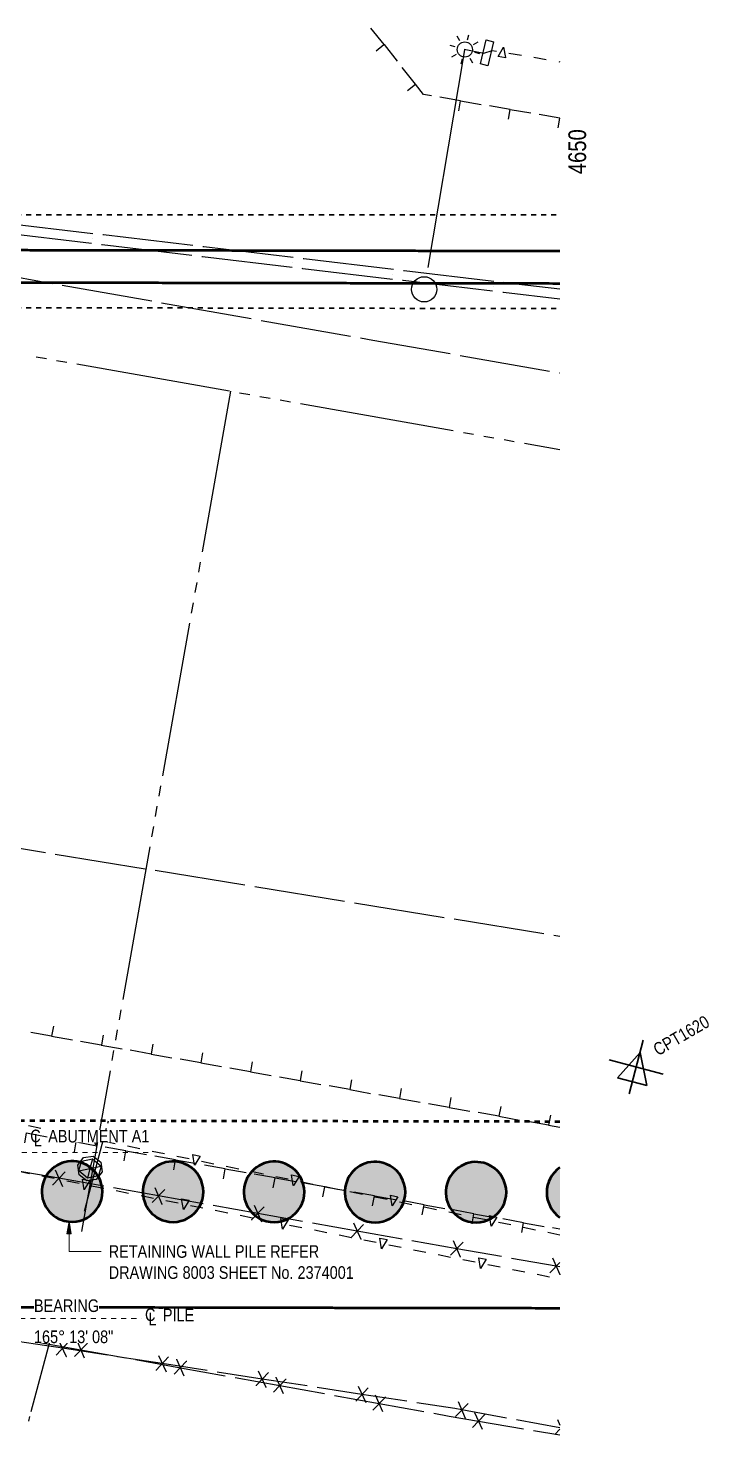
# Model space of a CAD drawing. Header units: metres. Extents: x -1160 to -1077, y 3 to 562.
# Drawn here: x -1101.36 to -1087.87, y 503.65 to 531.5 of the extents above; entities that cross this region are included whole.
import ezdxf

# ---------------------------------------------------------------- set-up
doc = ezdxf.new("R2010")
doc.units = ezdxf.units.M
doc.linetypes.add('ControlLine', pattern=[0.02, 0.0125, -0.0025, 0.0025, -0.0025])
doc.linetypes.add('JacobsCenter', pattern=[0.015, 0.009, -0.0015, 0.003, -0.0015])
for name, color, linetype, lineweight in [('A-ANNO-NOTE', 7, 'Continuous', 9), ('A-DETL', 7, 'Continuous', 13), ('A-GENM', 7, 'Continuous', 35), ('G-ANNO-TEXT', 7, 'Continuous', 9)]:
    doc.layers.add(name, color=color, linetype=linetype, lineweight=lineweight)
doc.styles.add('Arial Narrow', font='ARIALN.TTF', dxfattribs={"height": 0.35})
doc.styles.add('Arial Narrow_1', font='ARIALN.TTF', dxfattribs={"height": 0.25})
doc.styles.add('Arial Narrow_2', font='ARIALN.TTF', dxfattribs={"height": 0.0025})

# ---------------------------------------------------------------- blocks, each defined once
blk = doc.blocks.new('SymbolBorehole - ExistingCPT-26478552-DRG-2873041 - PILE LAYOUT')
at = {"layer": 'A-ANNO-NOTE', "color": 8, "lineweight": 35, "true_color": 0x808080}
for p, q in [((0, 0.003), (-0.003, -0.003)), ((0, -0.0055), (0, 0.0055)), ((0.003, -0.003), (0, 0.003)), ((-0.0055, 0), (0.0055, 0)), ((-0.003, -0.003), (0.003, -0.003))]:
    blk.add_line(p, q, dxfattribs=at)
blk = doc.blocks.new('T2DPAA-T2D-PWA-GE-M2D-101001_Boreholes_rvt-1-DRG-2873041 - PILE LAYOUT')
at = {"layer": 'A-ANNO-NOTE', "color": 8, "lineweight": 5, "true_color": 0x808080, "xscale": 99.99999999999997, "yscale": 99.99999999999997, "zscale": 99.99999999999997, "rotation": 345.1169444444441}
blk.add_blockref('SymbolBorehole - ExistingCPT-26478552-DRG-2873041 - PILE LAYOUT', (-1089.314, 510.928), dxfattribs=at)
at = {"layer": 'A-ANNO-NOTE', "color": 8, "lineweight": 18, "true_color": 0x808080, "insert": (-1089.007, 511.358), "char_height": 0.25, "width": 1.46709, "attachment_point": 1, "rotation": 30.1169, "style": 'Arial Narrow_1'}
blk.add_mtext('CPT1620', dxfattribs=at)
blk = doc.blocks.new('T2DPAA-T2D-PWA-RW-M2D-000001_ControlLines_rvt-1-DRG-2873041 - PILE LAYOUT')
at = {"layer": 'A-ANNO-NOTE', "color": 150, "lineweight": 18, "true_color": 0x0080ff, "insert": (-1090.656, 528.608), "char_height": 0.35, "width": 1.0903, "attachment_point": 1, "rotation": 90, "style": 'Arial Narrow'}
blk.add_mtext('4650', dxfattribs=at)
blk = doc.blocks.new('T2DPAA-T2D-PWA-SU-M2D-000003_250_dwg-40806560-DRG-2873041 - PILE LAYOUT')
at = {"color": 151, "lineweight": 25, "true_color": 0xa3b9ff}
for p, q in [((-188.556, 1067.09), (-188.404, 1065.297)), ((-188.387, 1065.097), (-188.235, 1063.304)), ((-199.506, 1064.326), (-199.329, 1062.535)), ((-188.218, 1063.105), (-188.066, 1061.311)), ((-199.31, 1062.336), (-199.133, 1060.544)), ((-188.049, 1061.112), (-187.897, 1059.318)), ((-199.113, 1060.345), (-198.936, 1058.554)), ((-198.916, 1058.355), (-198.74, 1056.564)), ((-187.707, 1057.126), (-187.552, 1055.333)), ((-198.72, 1056.365), (-198.543, 1054.573)), ((-187.535, 1055.134), (-187.534, 1055.126)), ((-198.523, 1054.374), (-198.347, 1052.583)), ((-198.327, 1052.384), (-198.315, 1052.261))]:
    blk.add_line(p, q, dxfattribs=at)
at = {"color": 253, "lineweight": 25, "true_color": 0xa3d0a3}
for p, q in [((-189.89, 1065.231), (-189.873, 1065.027)), ((-189.856, 1064.823), (-189.838, 1064.619)), ((-189.821, 1064.416), (-189.561, 1061.359)), ((-189.559, 1061.335), (-192.782, 1061.063)), ((-193.393, 1061.011), (-193.597, 1060.994)), ((-192.985, 1061.046), (-193.189, 1061.029)), ((-189.543, 1061.155), (-189.526, 1060.951)), ((-194.208, 1060.943), (-197.266, 1060.685)), ((-193.801, 1060.977), (-194.005, 1060.96)), ((-189.509, 1060.747), (-189.492, 1060.543)), ((-198.693, 1060.565), (-201.75, 1060.307)), ((-198.285, 1060.599), (-198.489, 1060.582)), ((-197.877, 1060.634), (-198.081, 1060.616)), ((-197.47, 1060.668), (-197.673, 1060.651)), ((-203.177, 1060.187), (-206.4, 1059.916)), ((-202.769, 1060.221), (-202.973, 1060.204)), ((-202.361, 1060.256), (-202.565, 1060.239)), ((-201.954, 1060.29), (-202.158, 1060.273)), ((-189.475, 1060.339), (-189.457, 1060.136)), ((-210.299, 1059.961), (-210.199, 1059.961)), ((-210.099, 1059.961), (-208.599, 1059.961)), ((-205.993, 1059.961), (-204.493, 1059.961)), ((-204.393, 1059.961), (-204.293, 1059.961)), ((-204.193, 1059.961), (-204.143, 1059.961)), ((-189.44, 1059.932), (-189.182, 1056.874)), ((-189.165, 1056.671), (-189.148, 1056.467)), ((-189.131, 1056.263), (-189.114, 1056.059)), ((-189.096, 1055.855), (-189.079, 1055.651)), ((-189.062, 1055.448), (-189.002, 1054.736))]:
    blk.add_line(p, q, dxfattribs=at)
at = {"color": 9, "lineweight": 25, "true_color": 0xd0a3d0}
for p, q in [((-187.345, 1064.762), (-187.345, 1064.762)), ((-187.063, 1062.782), (-187.063, 1062.782)), ((-186.781, 1060.802), (-186.781, 1060.802)), ((-186.499, 1058.822), (-186.499, 1058.822)), ((-186.218, 1056.842), (-186.218, 1056.842))]:
    blk.add_line(p, q, dxfattribs=at)
at = {"color": 21, "lineweight": 25, "true_color": 0xdea3a3}
for p, q in [((-205.558, 1061.203), (-205.573, 1061.452)), ((-204.634, 1061.218), (-204.648, 1061.467)), ((-205.526, 1060.704), (-205.542, 1060.953)), ((-204.606, 1060.718), (-204.62, 1060.968)), ((-205.494, 1060.205), (-205.51, 1060.454)), ((-204.577, 1060.219), (-204.591, 1060.469)), ((-205.462, 1059.706), (-205.478, 1059.955)), ((-204.549, 1059.72), (-204.563, 1059.97)), ((-205.43, 1059.207), (-205.446, 1059.456)), ((-204.52, 1059.221), (-204.534, 1059.47)), ((-205.399, 1058.708), (-205.415, 1058.957)), ((-204.491, 1058.722), (-204.506, 1058.971)), ((-205.367, 1058.209), (-205.383, 1058.458)), ((-204.463, 1058.222), (-204.477, 1058.472)), ((-205.335, 1057.71), (-205.351, 1057.959)), ((-204.434, 1057.723), (-204.449, 1057.973)), ((-181.675, 1057.728), (-181.652, 1057.479)), ((-205.303, 1057.211), (-205.319, 1057.46)), ((-204.406, 1057.224), (-204.42, 1057.474)), ((-181.628, 1057.23), (-181.605, 1056.982)), ((-205.272, 1056.712), (-205.287, 1056.961)), ((-204.377, 1056.725), (-204.391, 1056.974)), ((-181.582, 1056.733), (-181.579, 1056.709)), ((-205.24, 1056.213), (-205.256, 1056.462)), ((-204.349, 1056.226), (-204.363, 1056.475)), ((-205.208, 1055.714), (-205.224, 1055.963)), ((-204.32, 1055.727), (-204.334, 1055.976)), ((-205.176, 1055.215), (-205.192, 1055.464)), ((-204.291, 1055.227), (-204.306, 1055.477)), ((-205.144, 1054.716), (-205.16, 1054.965)), ((-204.263, 1054.728), (-204.277, 1054.978)), ((-205.113, 1054.217), (-205.129, 1054.466)), ((-204.234, 1054.229), (-204.249, 1054.479)), ((-205.081, 1053.718), (-205.097, 1053.967)), ((-204.206, 1053.73), (-204.22, 1053.979)), ((-204.177, 1053.231), (-204.191, 1053.48)), ((-205.049, 1053.219), (-205.065, 1053.468)), ((-205.017, 1052.72), (-205.033, 1052.969)), ((-204.149, 1052.731), (-204.163, 1052.981)), ((-204.986, 1052.221), (-205.002, 1052.47)), ((-204.12, 1052.232), (-204.134, 1052.482)), ((-204.954, 1051.722), (-204.97, 1051.971)), ((-204.091, 1051.733), (-204.106, 1051.983)), ((-204.922, 1051.223), (-204.938, 1051.472)), ((-204.063, 1051.234), (-204.077, 1051.483)), ((-204.89, 1050.724), (-204.906, 1050.973)), ((-204.036, 1050.741), (-204.049, 1050.984)), ((-207.722, 1049.761), (-207.792, 1050.633)), ((-207.906, 1050.255), (-207.858, 1049.725)), ((-207.578, 1049.849), (-207.672, 1049.774))]:
    blk.add_line(p, q, dxfattribs=at)
at = {"color": 41, "lineweight": 25, "true_color": 0xffd0a3}
for p, q in [((-202.813, 1061.481), (-202.779, 1061.065)), ((-204.712, 1060.471), (-204.745, 1060.886)), ((-202.731, 1060.484), (-202.697, 1060.069)), ((-182.147, 1060.161), (-181.898, 1060.496)), ((-204.631, 1059.474), (-204.664, 1059.89)), ((-202.649, 1059.487), (-202.614, 1059.072)), ((-204.55, 1058.478), (-204.583, 1058.893)), ((-182.833, 1058.413), (-182.87, 1058.828)), ((-202.566, 1058.491), (-202.532, 1058.076)), ((-204.469, 1057.481), (-204.502, 1057.896)), ((-182.745, 1057.417), (-182.782, 1057.832)), ((-202.484, 1057.494), (-202.45, 1057.079)), ((-204.388, 1056.484), (-204.421, 1056.9)), ((-182.657, 1056.422), (-182.694, 1056.836)), ((-202.401, 1056.498), (-202.367, 1056.083)), ((-182.856, 1056.404), (-182.663, 1056.421)), ((-204.307, 1055.488), (-204.34, 1055.903)), ((-202.319, 1055.501), (-202.285, 1055.086)), ((-204.226, 1054.491), (-204.259, 1054.906)), ((-202.237, 1054.505), (-202.202, 1054.089)), ((-204.145, 1053.494), (-204.178, 1053.91)), ((-202.154, 1053.508), (-202.12, 1053.093)), ((-204.064, 1052.498), (-204.097, 1052.913)), ((-202.072, 1052.512), (-202.038, 1052.096)), ((-203.983, 1051.501), (-204.016, 1051.916)), ((-201.99, 1051.515), (-201.971, 1051.289)), ((-203.923, 1050.771), (-203.935, 1050.92))]:
    blk.add_line(p, q, dxfattribs=at)
at = {"color": 253, "lineweight": 25, "true_color": 0xa3d9a3}
for p, q in [((-205.25, 1060.273), (-205.05, 1060.273)), ((-205.25, 1059.874), (-205.35, 1060.073))]:
    blk.add_line(p, q, dxfattribs=at)
at = {"color": 21, "lineweight": 25, "true_color": 0xeca3a3}
for p, q in [((-181.972, 1058.732), (-182.048, 1058.808)), ((-181.83, 1058.79), (-181.83, 1058.89)), ((-181.689, 1058.732), (-181.612, 1058.808)), ((-186.187, 1058.18), (-182.592, 1058.519)), ((-182.592, 1058.519), (-181.834, 1058.591)), ((-182.03, 1058.59), (-182.13, 1058.59)), ((-181.63, 1058.59), (-181.53, 1058.59)), ((-181.972, 1058.449), (-182.048, 1058.372)), ((-181.83, 1058.39), (-181.83, 1058.29)), ((-181.689, 1058.449), (-181.612, 1058.372))]:
    blk.add_line(p, q, dxfattribs=at)
at = {"color": 9, "lineweight": 25, "true_color": 0xd0a3d0, "flags": 128}
for points in [[(-187.442, 1064.749), (-187.694, 1066.516), (-187.696, 1066.53)], [(-187.247, 1064.776), (-187.499, 1066.544), (-187.501, 1066.558)], [(-187.16, 1062.768), (-187.412, 1064.536), (-187.414, 1064.55)], [(-186.966, 1062.796), (-187.217, 1064.564), (-187.219, 1064.578)], [(-186.879, 1060.788), (-187.13, 1062.556), (-187.132, 1062.57)], [(-186.684, 1060.816), (-186.935, 1062.584), (-186.937, 1062.598)], [(-186.597, 1058.808), (-186.848, 1060.576), (-186.85, 1060.59)], [(-186.402, 1058.836), (-186.654, 1060.604), (-186.656, 1060.618)], [(-186.315, 1056.828), (-186.567, 1058.596), (-186.569, 1058.61)], [(-186.12, 1056.856), (-186.372, 1058.624), (-186.374, 1058.638)], [(-186.126, 1055.501), (-186.285, 1056.616), (-186.287, 1056.63)], [(-185.934, 1055.551), (-186.09, 1056.644), (-186.092, 1056.658)]]:
    blk.add_lwpolyline(points, dxfattribs=at)
at = {"color": 41, "lineweight": 25, "true_color": 0xffd0a3, "flags": 128}
for points in [[(-202.614, 1061.497), (-202.812, 1061.481), (-202.813, 1061.481), (-202.848, 1061.896)], [(-204.992, 1061.451), (-204.794, 1061.468), (-204.793, 1061.468), (-204.759, 1061.052)], [(-202.532, 1060.5), (-202.729, 1060.484), (-202.731, 1060.484), (-202.765, 1060.899)], [(-204.911, 1060.455), (-204.713, 1060.471), (-204.712, 1060.471), (-204.678, 1060.056)], [(-182.307, 1060.281), (-182.148, 1060.162), (-182.147, 1060.161), (-182.396, 1059.827)], [(-202.449, 1059.504), (-202.647, 1059.488), (-202.649, 1059.487), (-202.683, 1059.903)], [(-182.885, 1058.994), (-182.899, 1059.152), (-182.744, 1059.359), (-182.495, 1059.694)], [(-204.83, 1059.458), (-204.632, 1059.474), (-204.631, 1059.474), (-204.597, 1059.059)], [(-182.904, 1059.479), (-182.745, 1059.36), (-182.744, 1059.359)], [(-202.367, 1058.507), (-202.565, 1058.491), (-202.566, 1058.491), (-202.601, 1058.906)], [(-204.749, 1058.461), (-204.551, 1058.478), (-204.55, 1058.478), (-204.516, 1058.062)], [(-183.032, 1058.396), (-182.835, 1058.413), (-182.833, 1058.413), (-182.796, 1057.998)], [(-202.285, 1057.511), (-202.482, 1057.494), (-202.484, 1057.494), (-202.518, 1057.91)], [(-204.668, 1057.465), (-204.47, 1057.481), (-204.469, 1057.481), (-204.435, 1057.066)], [(-182.944, 1057.4), (-182.747, 1057.417), (-182.745, 1057.417), (-182.708, 1057.002)], [(-202.202, 1056.514), (-202.4, 1056.498), (-202.401, 1056.498), (-202.436, 1056.913)], [(-204.587, 1056.468), (-204.389, 1056.484), (-204.388, 1056.484), (-204.354, 1056.069)], [(-202.12, 1055.518), (-202.318, 1055.501), (-202.319, 1055.501), (-202.353, 1055.916)], [(-204.506, 1055.471), (-204.308, 1055.488), (-204.307, 1055.488), (-204.273, 1055.072)], [(-202.037, 1054.521), (-202.235, 1054.505), (-202.237, 1054.505), (-202.271, 1054.92)], [(-204.425, 1054.475), (-204.227, 1054.491), (-204.226, 1054.491), (-204.192, 1054.076)], [(-201.955, 1053.525), (-202.153, 1053.508), (-202.154, 1053.508), (-202.189, 1053.923)], [(-204.344, 1053.478), (-204.146, 1053.494), (-204.145, 1053.494), (-204.111, 1053.079)], [(-201.873, 1052.528), (-202.07, 1052.512), (-202.072, 1052.512), (-202.106, 1052.927)], [(-204.263, 1052.481), (-204.065, 1052.498), (-204.064, 1052.498), (-204.03, 1052.082)], [(-201.79, 1051.532), (-201.988, 1051.515), (-201.99, 1051.515), (-202.024, 1051.93)], [(-204.182, 1051.485), (-203.984, 1051.501), (-203.983, 1051.501), (-203.949, 1051.086)]]:
    blk.add_lwpolyline(points, dxfattribs=at)
at = {"color": 21, "lineweight": 25, "true_color": 0xdea3a3, "flags": 128}
for points in [[(-205.42, 1059.721), (-205.496, 1060.618), (-205.572, 1061.514)], [(-205.355, 1060.731), (-205.635, 1060.507), (-205.637, 1060.505)], [(-208.635, 1058.79), (-208.731, 1059.684), (-208.827, 1060.579)], [(-205.338, 1060.53), (-205.651, 1060.703), (-205.654, 1060.705)], [(-208.74, 1060.22), (-208.666, 1059.323), (-208.593, 1058.426)], [(-208.571, 1059.6), (-208.888, 1059.766), (-208.891, 1059.769)], [(-208.593, 1059.801), (-208.867, 1059.571), (-208.87, 1059.568)], [(-208.824, 1059.411), (-208.511, 1059.237), (-208.508, 1059.235)], [(-208.807, 1059.211), (-208.527, 1059.433), (-208.525, 1059.436)], [(-205.251, 1057.728), (-205.327, 1058.625), (-205.403, 1059.522)], [(-208.421, 1056.801), (-208.517, 1057.696), (-208.614, 1058.591)], [(-205.169, 1058.537), (-205.482, 1058.71), (-205.485, 1058.713)], [(-205.186, 1058.738), (-205.466, 1058.514), (-205.468, 1058.512)], [(-181.825, 1058.604), (-181.805, 1058.206), (-181.707, 1058.061), (-181.699, 1057.977)], [(-208.576, 1058.227), (-208.503, 1057.33), (-208.429, 1056.433)], [(-208.357, 1057.612), (-208.675, 1057.778), (-208.677, 1057.78)], [(-208.379, 1057.812), (-208.654, 1057.582), (-208.656, 1057.58)], [(-208.66, 1057.418), (-208.348, 1057.244), (-208.345, 1057.242)], [(-208.644, 1057.217), (-208.364, 1057.44), (-208.361, 1057.443)], [(-205.082, 1055.735), (-205.158, 1056.632), (-205.234, 1057.529)], [(-208.207, 1054.812), (-208.304, 1055.707), (-208.4, 1056.602)], [(-205, 1056.544), (-205.313, 1056.718), (-205.316, 1056.72)], [(-205.017, 1056.745), (-205.297, 1056.521), (-205.299, 1056.519)], [(-208.413, 1056.234), (-208.339, 1055.337), (-208.266, 1054.44)], [(-208.144, 1055.623), (-208.461, 1055.789), (-208.463, 1055.791)], [(-208.165, 1055.824), (-208.44, 1055.594), (-208.442, 1055.591)], [(-208.497, 1055.425), (-208.184, 1055.251), (-208.182, 1055.248)], [(-208.481, 1055.224), (-208.2, 1055.447), (-208.198, 1055.449)], [(-204.913, 1053.742), (-204.989, 1054.639), (-205.065, 1055.536)], [(-207.993, 1052.824), (-208.09, 1053.719), (-208.186, 1054.614)], [(-204.831, 1054.551), (-205.144, 1054.725), (-205.147, 1054.727)], [(-204.848, 1054.752), (-205.128, 1054.529), (-205.13, 1054.526)], [(-208.25, 1054.24), (-208.176, 1053.343), (-208.103, 1052.446)], [(-207.93, 1053.635), (-208.247, 1053.801), (-208.25, 1053.803)], [(-207.951, 1053.835), (-208.226, 1053.605), (-208.228, 1053.603)], [(-204.744, 1051.75), (-204.82, 1052.646), (-204.896, 1053.543)], [(-208.334, 1053.431), (-208.021, 1053.257), (-208.018, 1053.255)], [(-208.317, 1053.231), (-208.037, 1053.453), (-208.035, 1053.456)], [(-204.662, 1052.559), (-204.975, 1052.732), (-204.978, 1052.734)], [(-204.679, 1052.759), (-204.959, 1052.536), (-204.961, 1052.533)], [(-207.808, 1050.833), (-207.88, 1051.73), (-207.891, 1051.872), (-207.972, 1052.625)], [(-208.086, 1052.247), (-208.061, 1051.939), (-208.007, 1051.35), (-207.925, 1050.454)], [(-207.722, 1051.641), (-208.035, 1051.816), (-208.037, 1051.818)], [(-207.738, 1051.842), (-208.019, 1051.62), (-208.021, 1051.617)], [(-204.644, 1050.579), (-204.651, 1050.653), (-204.727, 1051.55)], [(-208.165, 1051.437), (-207.851, 1051.266), (-207.848, 1051.264)], [(-208.147, 1051.236), (-207.869, 1051.462), (-207.867, 1051.465)], [(-204.558, 1050.602), (-204.806, 1050.739), (-204.809, 1050.741)], [(-204.51, 1050.767), (-204.79, 1050.543), (-204.792, 1050.54)], [(-207.751, 1049.753), (-207.875, 1049.823), (-207.877, 1049.825)]]:
    blk.add_lwpolyline(points, dxfattribs=at)
for points in [[(-205.382, 1060.012), (-205.584, 1060.074), (-205.586, 1060.074), (-205.393, 1060.161), (-205.391, 1060.161)], [(-204.466, 1060.025), (-204.668, 1060.089), (-204.67, 1060.089), (-204.476, 1060.175), (-204.474, 1060.175)], [(-205.254, 1058.016), (-205.457, 1058.078), (-205.459, 1058.078), (-205.266, 1058.165), (-205.264, 1058.165)], [(-204.352, 1058.028), (-204.554, 1058.092), (-204.556, 1058.092), (-204.362, 1058.178), (-204.36, 1058.178)], [(-181.794, 1057.918), (-181.589, 1057.862), (-181.587, 1057.862), (-181.778, 1057.769), (-181.78, 1057.769)], [(-205.127, 1056.02), (-205.33, 1056.082), (-205.332, 1056.082), (-205.138, 1056.169), (-205.137, 1056.169)], [(-204.237, 1056.032), (-204.44, 1056.095), (-204.441, 1056.095), (-204.247, 1056.181), (-204.246, 1056.182)], [(-205, 1054.024), (-205.203, 1054.086), (-205.205, 1054.086), (-205.011, 1054.173), (-205.01, 1054.173)], [(-204.123, 1054.035), (-204.325, 1054.099), (-204.327, 1054.098), (-204.133, 1054.185), (-204.132, 1054.185)], [(-204.873, 1052.028), (-205.076, 1052.09), (-205.077, 1052.09), (-204.884, 1052.177), (-204.883, 1052.177)], [(-204.009, 1052.038), (-204.211, 1052.102), (-204.213, 1052.102), (-204.019, 1052.188), (-204.017, 1052.188)]]:
    blk.add_lwpolyline(points, close=True, dxfattribs=at)
at = {"color": 253, "lineweight": 25, "true_color": 0xa3d9a3, "flags": 128}
blk.add_lwpolyline([(-205.15, 1060.324), (-204.973, 1060.25), (-204.9, 1060.074), (-204.973, 1059.897), (-205.15, 1059.824), (-205.327, 1059.897), (-205.4, 1060.074), (-205.327, 1060.25)], close=True, dxfattribs=at)
blk.add_lwpolyline([(-204.95, 1060.073), (-205.15, 1060.073), (-205.35, 1060.073), (-205.25, 1060.273), (-205.05, 1059.874), (-205.25, 1059.874), (-205.05, 1060.273), (-204.95, 1060.073), (-205.05, 1059.874)], dxfattribs=at)
at = {"color": 151, "lineweight": 25, "true_color": 0xa3b9ff, "flags": 128}
blk.add_lwpolyline([(-187.88, 1059.119), (-187.859, 1058.872), (-187.725, 1057.326)], dxfattribs=at)
at = {"color": 21, "lineweight": 25, "true_color": 0xeca3a3, "flags": 128}
blk.add_lwpolyline([(-182.026, 1058.217), (-181.538, 1058.231), (-181.534, 1058.079), (-182.023, 1058.065)], close=True, dxfattribs=at)
at = {"color": 21, "lineweight": 25, "true_color": 0xeca3a3}
for centre, radius in [((-181.831, 1058.59), 0.15), ((-186.626, 1058.148), 0.25)]:
    blk.add_circle(centre, radius, dxfattribs=at)
blk = doc.blocks.new('T2DPAA-T2D-PWA-SU-M2D-000001_ExistingUtilities_rvt-1-DRG-2873041 - PILE LAYOUT')
at = {"color": 254, "lineweight": 25, "true_color": 0xd0d0d0, "rotation": 75.11694444444437}
blk.add_blockref('T2DPAA-T2D-PWA-SU-M2D-000003_250_dwg-40806560-DRG-2873041 - PILE LAYOUT', (-22.928, 434.912), dxfattribs=at)
blk = doc.blocks.new('Foundations-Piles - Px-1200-66435314-DRG-2873041 - PILE LAYOUT')
at = {"layer": 'A-GENM', "lineweight": 50, "true_color": 0xd1d1d1}
blk.add_hatch(color=254, dxfattribs=at).paths.add_polyline_path([(-0.564, 0.201), (0.391, 0.455), (0.32, 0.507), (0.249, 0.546), (0.169, 0.576), (0.085, 0.594), (0, 0.6), (-0.085, 0.594), (-0.169, 0.576), (-0.249, 0.546), (-0.324, 0.505), (-0.393, 0.453), (-0.453, 0.393), (-0.505, 0.324), (-0.546, 0.249)])
at = {"layer": 'A-GENM', "color": 252, "lineweight": 50, "true_color": 0x888888}
blk.add_arc((0, 0), 0.6, 49.3124, 160.3673, dxfattribs=at)
blk = doc.blocks.new('Foundations-Piles - Px-1200-66435315-DRG-2873041 - PILE LAYOUT')
at = {"layer": 'A-GENM', "lineweight": 50, "true_color": 0xd1d1d1}
blk.add_hatch(color=254, dxfattribs=at).paths.add_polyline_path([(-0.576, -0.169), (-0.546, -0.249), (-0.505, -0.324), (-0.453, -0.393), (-0.393, -0.453), (-0.324, -0.505), (-0.249, -0.546), (-0.169, -0.576), (-0.085, -0.594), (0, -0.6), (0.085, -0.594), (0.169, -0.576), (0.249, -0.546), (0.324, -0.505), (0.393, -0.453), (0.453, -0.393), (0.505, -0.324), (0.546, -0.249), (0.576, -0.169), (0.594, -0.085), (0.6, 0), (0.594, 0.085), (0.576, 0.169), (0.546, 0.249), (0.505, 0.324), (0.453, 0.393), (0.393, 0.453), (0.324, 0.505), (0.249, 0.546), (0.169, 0.576), (0.085, 0.594), (0, 0.6), (-0.085, 0.594), (-0.169, 0.576), (-0.249, 0.546), (-0.324, 0.505), (-0.393, 0.453), (-0.453, 0.393), (-0.505, 0.324), (-0.546, 0.249), (-0.576, 0.169), (-0.594, 0.085), (-0.6, 0), (-0.594, -0.085)])
at = {"layer": 'A-GENM', "color": 252, "lineweight": 50, "true_color": 0x888888}
for start, end in [(0, 180), (180, 0)]:
    blk.add_arc((0, 0), 0.6, start, end, dxfattribs=at)
blk = doc.blocks.new('Foundations-Piles - Px-1200-66435316-DRG-2873041 - PILE LAYOUT')
at = {"layer": 'A-GENM', "lineweight": 50, "true_color": 0xd1d1d1}
blk.add_hatch(color=254, dxfattribs=at).paths.add_polyline_path([(-0.576, -0.169), (-0.546, -0.249), (-0.505, -0.324), (-0.453, -0.393), (-0.393, -0.453), (-0.324, -0.505), (-0.249, -0.546), (-0.169, -0.576), (-0.085, -0.594), (0, -0.6), (0.085, -0.594), (0.169, -0.576), (0.249, -0.546), (0.324, -0.505), (0.393, -0.453), (0.453, -0.393), (0.505, -0.324), (0.546, -0.249), (0.576, -0.169), (0.594, -0.085), (0.6, 0), (0.594, 0.085), (0.576, 0.169), (0.546, 0.249), (0.505, 0.324), (0.453, 0.393), (0.393, 0.453), (0.324, 0.505), (0.249, 0.546), (0.169, 0.576), (0.085, 0.594), (0, 0.6), (-0.085, 0.594), (-0.169, 0.576), (-0.249, 0.546), (-0.324, 0.505), (-0.393, 0.453), (-0.453, 0.393), (-0.505, 0.324), (-0.546, 0.249), (-0.576, 0.169), (-0.594, 0.085), (-0.6, 0), (-0.594, -0.085), (-0.584, -0.13)])
at = {"layer": 'A-GENM', "color": 252, "lineweight": 50, "true_color": 0x888888}
for start, end in [(0, 180), (180, 0)]:
    blk.add_arc((0, 0), 0.6, start, end, dxfattribs=at)
blk = doc.blocks.new('Foundations-Piles - Px-1200-64673918-DRG-2873041 - PILE LAYOUT')
at = {"layer": 'A-GENM', "lineweight": 50, "true_color": 0xd1d1d1}
blk.add_hatch(color=254, dxfattribs=at).paths.add_polyline_path([(-0.576, -0.169), (-0.544, -0.253), (-0.505, -0.324), (-0.453, -0.393), (-0.393, -0.453), (-0.324, -0.505), (-0.249, -0.546), (-0.169, -0.576), (-0.085, -0.594), (0, -0.6), (0.085, -0.594), (0.169, -0.576), (0.249, -0.546), (0.324, -0.505), (0.393, -0.453), (0.453, -0.393), (0.505, -0.324), (0.546, -0.249), (0.576, -0.169), (0.594, -0.085), (0.6, 0), (0.594, 0.085), (0.576, 0.169), (0.546, 0.249), (0.505, 0.324), (0.453, 0.393), (0.393, 0.453), (0.324, 0.505), (0.249, 0.546), (0.169, 0.576), (0.085, 0.594), (0, 0.6), (-0.085, 0.594), (-0.169, 0.576), (-0.249, 0.546), (-0.324, 0.505), (-0.393, 0.453), (-0.453, 0.393), (-0.505, 0.324), (-0.546, 0.249), (-0.576, 0.166), (-0.594, 0.085), (-0.6, 0), (-0.594, -0.085)])
at = {"layer": 'A-GENM', "color": 252, "lineweight": 50, "true_color": 0x888888}
for start, end in [(0, 180), (180, 0)]:
    blk.add_arc((0, 0), 0.6, start, end, dxfattribs=at)
blk = doc.blocks.new('Foundations-Piles - Px-1200-66435317-DRG-2873041 - PILE LAYOUT')
at = {"layer": 'A-GENM', "lineweight": 50, "true_color": 0xd1d1d1}
blk.add_hatch(color=254, dxfattribs=at).paths.add_polyline_path([(-0.576, -0.169), (-0.546, -0.249), (-0.505, -0.324), (-0.453, -0.393), (-0.393, -0.453), (-0.324, -0.505), (-0.249, -0.546), (-0.169, -0.576), (-0.085, -0.594), (0, -0.6), (0.085, -0.594), (0.169, -0.576), (0.249, -0.546), (0.324, -0.505), (0.393, -0.453), (0.453, -0.393), (0.505, -0.324), (0.546, -0.249), (0.576, -0.169), (0.594, -0.085), (0.6, 0), (0.594, 0.085), (0.576, 0.169), (0.546, 0.249), (0.505, 0.324), (0.453, 0.393), (0.393, 0.453), (0.324, 0.505), (0.249, 0.546), (0.169, 0.576), (0.085, 0.594), (0, 0.6), (-0.085, 0.594), (-0.169, 0.576), (-0.249, 0.546), (-0.324, 0.505), (-0.393, 0.453), (-0.453, 0.393), (-0.505, 0.324), (-0.546, 0.249), (-0.576, 0.169), (-0.594, 0.085), (-0.6, 0), (-0.594, -0.085)])
at = {"layer": 'A-GENM', "color": 252, "lineweight": 50, "true_color": 0x888888}
for start, end in [(0, 180), (180, 0)]:
    blk.add_arc((0, 0), 0.6, start, end, dxfattribs=at)
blk = doc.blocks.new('Foundations-Piles - Px-1200-66435318-DRG-2873041 - PILE LAYOUT')
at = {"layer": 'A-GENM', "lineweight": 50, "true_color": 0xd1d1d1}
blk.add_hatch(color=254, dxfattribs=at).paths.add_polyline_path([(-0.576, -0.169), (-0.546, -0.249), (-0.505, -0.324), (-0.453, -0.393), (-0.393, -0.453), (-0.324, -0.505), (-0.249, -0.546), (-0.169, -0.576), (-0.085, -0.594), (0, -0.6), (0.085, -0.594), (0.169, -0.576), (0.249, -0.546), (0.324, -0.505), (0.393, -0.453), (0.453, -0.393), (0.505, -0.324), (0.546, -0.249), (0.576, -0.169), (0.594, -0.085), (0.6, 0), (0.594, 0.085), (0.576, 0.169), (0.546, 0.249), (0.505, 0.324), (0.453, 0.393), (0.393, 0.453), (0.324, 0.505), (0.249, 0.546), (0.169, 0.576), (0.085, 0.594), (0, 0.6), (-0.085, 0.594), (-0.169, 0.576), (-0.249, 0.546), (-0.324, 0.505), (-0.393, 0.453), (-0.453, 0.393), (-0.505, 0.324), (-0.546, 0.249), (-0.576, 0.169), (-0.594, 0.085), (-0.6, 0), (-0.594, -0.085)])
at = {"layer": 'A-GENM', "color": 252, "lineweight": 50, "true_color": 0x888888}
for start, end in [(0, 180), (180, 0)]:
    blk.add_arc((0, 0), 0.6, start, end, dxfattribs=at)
blk = doc.blocks.new('Top of Pavement - RL A - Top of Pavement - RL A-68818558-DRG-2873041 - PILE LAYOUT')
at = {"layer": 'A-GENM', "color": 252, "lineweight": 50, "true_color": 0x888888}
for points, knots in [([(114.186, 46.63), (114.202, 46.572), (114.251, 46.382), (114.336, 46.063), (114.439, 45.672), (114.542, 45.281), (114.645, 44.89), (114.749, 44.498), (114.852, 44.107), (114.955, 43.716), (115.058, 43.325), (115.161, 42.934), (115.265, 42.543), (115.402, 42.021), (115.54, 41.5), (115.677, 40.978), (115.781, 40.587), (115.884, 40.196), (115.987, 39.805), (116.09, 39.413), (116.194, 39.022), (116.297, 38.631), (116.4, 38.24), (116.503, 37.849), (116.606, 37.458), (116.71, 37.066), (116.813, 36.675), (116.916, 36.284), (117.019, 35.893), (117.122, 35.502), (117.226, 35.111), (117.329, 34.719), (117.432, 34.328), (117.535, 33.937), (117.639, 33.546), (117.742, 33.155), (117.845, 32.764), (117.948, 32.372), (118.051, 31.981), (118.155, 31.59), (118.258, 31.199), (118.361, 30.808), (118.464, 30.417), (118.567, 30.025), (118.671, 29.634), (118.774, 29.243), (118.877, 28.852), (118.98, 28.461), (119.084, 28.07), (119.187, 27.678), (119.29, 27.287), (119.393, 26.896), (119.496, 26.505), (119.6, 26.114), (119.703, 25.722), (119.806, 25.331), (119.909, 24.94), (120.012, 24.549), (120.116, 24.158), (120.219, 23.767), (120.322, 23.375), (120.425, 22.984), (120.529, 22.593), (120.632, 22.202), (120.735, 21.811), (120.838, 21.42), (120.941, 21.028), (121.045, 20.637), (121.148, 20.246), (121.251, 19.855), (121.354, 19.464), (121.458, 19.072), (121.561, 18.681), (121.664, 18.29), (121.767, 17.899), (121.87, 17.508), (121.974, 17.117), (122.077, 16.725), (122.18, 16.334), (122.283, 15.943), (122.386, 15.552), (122.49, 15.161), (122.593, 14.77), (122.696, 14.378), (122.799, 13.987), (122.903, 13.596), (123.006, 13.205), (123.109, 12.814), (123.212, 12.422), (123.315, 12.031), (123.419, 11.64), (123.522, 11.249), (123.625, 10.858), (123.728, 10.467), (123.831, 10.075), (123.935, 9.684), (124.038, 9.293), (124.141, 8.902), (124.244, 8.511), (124.348, 8.12), (124.485, 7.598), (124.623, 7.077), (124.76, 6.555), (124.864, 6.164), (124.967, 5.773), (125.07, 5.382), (125.173, 4.99), (125.276, 4.599), (125.38, 4.208), (125.483, 3.817), (125.586, 3.426), (125.689, 3.034), (125.793, 2.643), (125.896, 2.252), (125.999, 1.861), (126.102, 1.469), (126.206, 1.078), (126.343, 0.556), (126.481, 0.035), (126.618, -0.487), (126.722, -0.878), (126.825, -1.269), (126.928, -1.661), (127.031, -2.052), (127.135, -2.443), (127.238, -2.834), (127.341, -3.226), (127.444, -3.617), (127.548, -4.008), (127.651, -4.399), (127.754, -4.791), (127.857, -5.182), (127.96, -5.573), (128.064, -5.964), (128.167, -6.356), (128.27, -6.747), (128.373, -7.138), (128.477, -7.529), (128.58, -7.92), (128.683, -8.312), (128.786, -8.703), (128.89, -9.094), (128.993, -9.485), (129.096, -9.877), (129.176, -10.178), (129.221, -10.349), (129.231, -10.389)], [0.325559, 0.325559, 0.325559, 0.325559, 0.3268156, 0.3296089, 0.3324022, 0.3351955, 0.3379888, 0.3407821, 0.3435754, 0.3463687, 0.349162, 0.3519553, 0.3547486, 0.3575419, 0.3631285, 0.3659218, 0.3687151, 0.3715084, 0.3743017, 0.377095, 0.3798883, 0.3826816, 0.3854749, 0.3882682, 0.3910615, 0.3938547, 0.396648, 0.3994413, 0.4022346, 0.4050279, 0.4078212, 0.4106145, 0.4134078, 0.4162011, 0.4189944, 0.4217877, 0.424581, 0.4273743, 0.4301676, 0.4329609, 0.4357542, 0.4385475, 0.4413408, 0.4441341, 0.4469274, 0.4497207, 0.452514, 0.4553073, 0.4581006, 0.4608939, 0.4636872, 0.4664804, 0.4692737, 0.472067, 0.4748603, 0.4776536, 0.4804469, 0.4832402, 0.4860335, 0.4888268, 0.4916201, 0.4944134, 0.4972067, 0.5, 0.5027933, 0.5055866, 0.5083799, 0.5111732, 0.5139665, 0.5167598, 0.5195531, 0.5223464, 0.5251397, 0.527933, 0.5307263, 0.5335196, 0.5363128, 0.5391061, 0.5418994, 0.5446927, 0.547486, 0.5502793, 0.5530726, 0.5558659, 0.5586592, 0.5614525, 0.5642458, 0.5670391, 0.5698324, 0.5726257, 0.575419, 0.5782123, 0.5810056, 0.5837989, 0.5865922, 0.5893855, 0.5921788, 0.5949721, 0.5977654, 0.6005587, 0.603352, 0.6089385, 0.6117318, 0.6145251, 0.6173184, 0.6201117, 0.622905, 0.6256983, 0.6284916, 0.6312849, 0.6340782, 0.6368715, 0.6396648, 0.6424581, 0.6452514, 0.6480447, 0.650838, 0.6536313, 0.6592179, 0.6620112, 0.6648045, 0.6675978, 0.6703911, 0.6731844, 0.6759777, 0.6787709, 0.6815642, 0.6843575, 0.6871508, 0.6899441, 0.6927374, 0.6955307, 0.698324, 0.7011173, 0.7039106, 0.7067039, 0.7094972, 0.7122905, 0.7150838, 0.7178771, 0.7206704, 0.7234637, 0.726257, 0.7290503, 0.7318436, 0.7327112, 0.7327112, 0.7327112, 0.7327112]), ([(113.566, 46.465), (113.578, 46.418), (113.64, 46.183), (113.752, 45.759), (113.901, 45.195), (114.05, 44.63), (114.199, 44.066), (114.348, 43.501), (114.472, 43.03), (114.571, 42.654), (114.671, 42.278), (114.795, 41.807), (114.944, 41.243), (115.093, 40.678), (115.242, 40.113), (115.391, 39.549), (115.54, 38.984), (115.689, 38.42), (115.838, 37.855), (115.987, 37.29), (116.135, 36.726), (116.284, 36.161), (116.433, 35.597), (116.582, 35.032), (116.731, 34.467), (116.88, 33.903), (117.029, 33.338), (117.178, 32.774), (117.327, 32.209), (117.476, 31.644), (117.625, 31.08), (117.774, 30.515), (117.923, 29.951), (118.072, 29.386), (118.221, 28.821), (118.37, 28.257), (118.519, 27.692), (118.668, 27.127), (118.817, 26.563), (118.966, 25.998), (119.115, 25.434), (119.264, 24.869), (119.413, 24.304), (119.562, 23.74), (119.711, 23.175), (119.835, 22.705), (119.934, 22.328), (120.009, 22.046), (120.083, 21.764), (120.183, 21.387), (120.307, 20.917), (120.456, 20.352), (120.605, 19.787), (120.754, 19.223), (120.903, 18.658), (121.052, 18.094), (121.201, 17.529), (121.35, 16.964), (121.499, 16.4), (121.648, 15.835), (121.797, 15.271), (121.946, 14.706), (122.095, 14.141), (122.244, 13.577), (122.393, 13.012), (122.542, 12.447), (122.691, 11.883), (122.84, 11.318), (122.989, 10.754), (123.138, 10.189), (123.286, 9.624), (123.435, 9.06), (123.56, 8.589), (123.659, 8.213), (123.758, 7.836), (123.882, 7.366), (124.031, 6.801), (124.18, 6.237), (124.329, 5.672), (124.478, 5.108), (124.627, 4.543), (124.776, 3.978), (124.9, 3.508), (125, 3.131), (125.099, 2.755), (125.223, 2.284), (125.372, 1.72), (125.521, 1.155), (125.67, 0.59), (125.819, 0.025), (125.968, -0.539), (126.117, -1.104), (126.266, -1.669), (126.415, -2.234), (126.564, -2.798), (126.713, -3.363), (126.862, -3.928), (127.011, -4.492), (127.16, -5.057), (127.309, -5.622), (127.458, -6.187), (127.607, -6.751), (127.756, -7.316), (127.905, -7.881), (128.054, -8.445), (128.203, -9.01), (128.352, -9.575), (128.477, -10.045), (128.563, -10.372), (128.599, -10.51), (128.611, -10.554)], [0.3256025, 0.3256025, 0.3256025, 0.3256025, 0.3266129, 0.3306452, 0.3346774, 0.3387097, 0.3427419, 0.3467742, 0.3508065, 0.3528226, 0.3548387, 0.358871, 0.3629032, 0.3669355, 0.3709677, 0.375, 0.3790323, 0.3830645, 0.3870968, 0.391129, 0.3951613, 0.3991935, 0.4032258, 0.4072581, 0.4112903, 0.4153226, 0.4193548, 0.4233871, 0.4274194, 0.4314516, 0.4354839, 0.4395161, 0.4435484, 0.4475806, 0.4516129, 0.4556452, 0.4596774, 0.4637097, 0.4677419, 0.4717742, 0.4758065, 0.4798387, 0.483871, 0.4879032, 0.4919355, 0.4959677, 0.4979839, 0.5, 0.5020161, 0.5040323, 0.5080645, 0.5120968, 0.516129, 0.5201613, 0.5241935, 0.5282258, 0.5322581, 0.5362903, 0.5403226, 0.5443548, 0.5483871, 0.5524194, 0.5564516, 0.5604839, 0.5645161, 0.5685484, 0.5725806, 0.5766129, 0.5806452, 0.5846774, 0.5887097, 0.5927419, 0.5967742, 0.5987903, 0.6008065, 0.6048387, 0.608871, 0.6129032, 0.6169355, 0.6209677, 0.625, 0.6290323, 0.6330645, 0.6350806, 0.6370968, 0.641129, 0.6451613, 0.6491935, 0.6532258, 0.6572581, 0.6612903, 0.6653226, 0.6693548, 0.6733871, 0.6774194, 0.6814516, 0.6854839, 0.6895161, 0.6935484, 0.6975806, 0.7016129, 0.7056452, 0.7096774, 0.7137097, 0.7177419, 0.7217742, 0.7258065, 0.7298387, 0.7318548, 0.7328015, 0.7328015, 0.7328015, 0.7328015]), ([(108.995, -15.767), (108.947, -15.586), (108.844, -15.193), (108.684, -14.589), (108.517, -13.955), (108.349, -13.32), (108.182, -12.686), (108.043, -12.158), (107.931, -11.735), (107.847, -11.418), (107.764, -11.101), (107.652, -10.678), (107.513, -10.149), (107.345, -9.515), (107.178, -8.881), (107.011, -8.247), (106.843, -7.612), (106.704, -7.084), (106.592, -6.661), (106.508, -6.344), (106.425, -6.027), (106.341, -5.71), (106.257, -5.392), (106.146, -4.97), (106.006, -4.441), (105.839, -3.807), (105.672, -3.173), (105.504, -2.538), (105.365, -2.01), (105.253, -1.587), (105.169, -1.27), (105.086, -0.953), (104.974, -0.53), (104.835, -0.001), (104.667, 0.633), (104.5, 1.267), (104.333, 1.901), (104.165, 2.535), (103.998, 3.169), (103.831, 3.803), (103.663, 4.437), (103.496, 5.072), (103.329, 5.706), (103.189, 6.234), (103.078, 6.657), (102.994, 6.974), (102.91, 7.291), (102.799, 7.714), (102.659, 8.242), (102.492, 8.876), (102.325, 9.51), (102.157, 10.145), (102.018, 10.673), (101.906, 11.096), (101.823, 11.413), (101.739, 11.73), (101.655, 12.047), (101.572, 12.364), (101.488, 12.681), (101.404, 12.998), (101.293, 13.421), (101.153, 13.949), (100.986, 14.584), (100.819, 15.218), (100.651, 15.852), (100.484, 16.486), (100.345, 17.014), (100.233, 17.437), (100.122, 17.86), (99.982, 18.388), (99.815, 19.023), (99.592, 19.868), (99.369, 20.714), (99.145, 21.559), (98.978, 22.193), (98.811, 22.827), (98.588, 23.673), (98.365, 24.518), (98.141, 25.364), (97.974, 25.998), (97.835, 26.527), (97.723, 26.949), (97.639, 27.266), (97.556, 27.583), (97.444, 28.006), (97.305, 28.535), (97.137, 29.169), (96.97, 29.803), (96.803, 30.437), (96.663, 30.965), (96.552, 31.388), (96.468, 31.705), (96.384, 32.022), (96.301, 32.339), (96.217, 32.656), (96.133, 32.974), (96.05, 33.291), (95.938, 33.713), (95.799, 34.242), (95.632, 34.876), (95.464, 35.51), (95.297, 36.144), (95.157, 36.673), (95.046, 37.095), (94.962, 37.412), (94.879, 37.729), (94.767, 38.152), (94.628, 38.68), (94.46, 39.315), (94.321, 39.843), (94.209, 40.266), (94.098, 40.688), (94.011, 41.017), (93.952, 41.24), (93.949, 41.252)], [-0.7357191, -0.7357191, -0.7357191, -0.7357191, -0.7318182, -0.7272727, -0.7227273, -0.7181818, -0.7136364, -0.7090909, -0.7068182, -0.7045455, -0.7022727, -0.7, -0.6954545, -0.6909091, -0.6863636, -0.6818182, -0.6772727, -0.6727273, -0.6704545, -0.6681818, -0.6659091, -0.6636364, -0.6613636, -0.6590909, -0.6545455, -0.65, -0.6454545, -0.6409091, -0.6363636, -0.6340909, -0.6318182, -0.6295455, -0.6272727, -0.6227273, -0.6181818, -0.6136364, -0.6090909, -0.6045455, -0.6, -0.5954545, -0.5909091, -0.5863636, -0.5818182, -0.5772727, -0.575, -0.5727273, -0.5704545, -0.5681818, -0.5636364, -0.5590909, -0.5545455, -0.55, -0.5454545, -0.5431818, -0.5409091, -0.5386364, -0.5363636, -0.5340909, -0.5318182, -0.5295455, -0.5272727, -0.5227273, -0.5181818, -0.5136364, -0.5090909, -0.5045455, -0.5, -0.4977273, -0.4954545, -0.4909091, -0.4863636, -0.4818182, -0.4727273, -0.4681818, -0.4636364, -0.4590909, -0.4545455, -0.4454545, -0.4409091, -0.4363636, -0.4318182, -0.4295455, -0.4272727, -0.425, -0.4227273, -0.4181818, -0.4136364, -0.4090909, -0.4045455, -0.4, -0.3977273, -0.3954545, -0.3931818, -0.3909091, -0.3886364, -0.3863636, -0.3840909, -0.3818182, -0.3772727, -0.3727273, -0.3681818, -0.3636364, -0.3590909, -0.3568182, -0.3545455, -0.3522727, -0.35, -0.3454545, -0.3409091, -0.3363636, -0.3340909, -0.3318182, -0.3272727, -0.3270213, -0.3270213, -0.3270213, -0.3270213])]:
    blk.add_open_spline(points, degree=3, knots=knots, dxfattribs=at)
blk = doc.blocks.new('T2DPAA-T2D-C3S-RS-M3D-100334_rvt-1-DRG-2873041 - PILE LAYOUT')
at = {"layer": 'A-DETL', "color": 151, "linetype": 'ControlLine', "lineweight": 35, "true_color": 0x88c3ff}
for p, q in [((-1149.795, 527.804), (-1090.824, 527.804)), ((-1149.795, 526.052), (-1090.824, 525.947))]:
    blk.add_line(p, q, dxfattribs=at)
at = {"layer": 'A-DETL', "color": 111, "linetype": 'ControlLine', "lineweight": 50, "true_color": 0x9eeace}
blk.add_line((-1090.824, 509.847), (-1149.795, 509.952), dxfattribs=at)
at = {"layer": 'A-GENM', "color": 252, "lineweight": 50, "true_color": 0x888888, "rotation": 75.11694444444437}
for name, p in [('Top of Pavement - RL A - Top of Pavement - RL A-68818558-DRG-2873041 - PILE LAYOUT', (-1134.058, 404.862)), ('Foundations-Piles - Px-1200-66435318-DRG-2873041 - PILE LAYOUT', (-1100.485, 508.464)), ('Foundations-Piles - Px-1200-66435317-DRG-2873041 - PILE LAYOUT', (-1098.485, 508.461)), ('Foundations-Piles - Px-1200-64673918-DRG-2873041 - PILE LAYOUT', (-1096.485, 508.457)), ('Foundations-Piles - Px-1200-66435316-DRG-2873041 - PILE LAYOUT', (-1094.485, 508.453)), ('Foundations-Piles - Px-1200-66435315-DRG-2873041 - PILE LAYOUT', (-1092.485, 508.45)), ('Foundations-Piles - Px-1200-66435314-DRG-2873041 - PILE LAYOUT', (-1090.485, 508.446))]:
    blk.add_blockref(name, p, dxfattribs=at)
blk = doc.blocks.new('CS_Annot_Centreline Symbol2 - CS_Annot_Centreline Symbol-5074296-DRG-2873041 - PILE LAYOUT')
at = {"layer": 'A-ANNO-NOTE', "char_height": 0.0025, "attachment_point": 1, "style": 'Arial Narrow_2'}
for s, insert, width in [('C  ', (-0.00109, 0.00476), 0.0044093), ('L', (-0.00041, 0.00392), 0.0019241)]:
    blk.add_mtext(s, dxfattribs=dict(at, insert=insert, width=width))

msp = doc.modelspace()

# ---------------------------------------------------------------- hatches: boundary and pattern name
at = {"layer": 'G-ANNO-TEXT'}
msp.add_hatch(color=256, dxfattribs=at).paths.add_polyline_path([(-1100.5452, 507.8795), (-1100.5892, 507.6295), (-1100.5011, 507.6295)])

# ---------------------------------------------------------------- linework, layer by layer
at = {"layer": 'A-DETL', "linetype": 'JacobsCenter', "lineweight": 18}
for p, q in [((-1101.4783, 509.2377), (-1098.9783, 509.2377)), ((-1101.5114, 505.9506), (-1099.1114, 505.9506))]:
    msp.add_line(p, q, dxfattribs=at)
at = {"layer": 'G-ANNO-TEXT'}
for p, q in [((-1100.5452, 507.8795), (-1100.5892, 507.6295)), ((-1100.5011, 507.6295), (-1100.5452, 507.8795)), ((-1100.5452, 507.8795), (-1100.5452, 507.2775)), ((-1100.5892, 507.6295), (-1100.5011, 507.6295)), ((-1100.5452, 507.2775), (-1099.9099, 507.2775))]:
    msp.add_line(p, q, dxfattribs=at)

# ---------------------------------------------------------------- block references
at = {"lineweight": 5}
for name in ['T2DPAA-T2D-C3S-RS-M3D-100334_rvt-1-DRG-2873041 - PILE LAYOUT', 'T2DPAA-T2D-PWA-SU-M2D-000001_ExistingUtilities_rvt-1-DRG-2873041 - PILE LAYOUT', 'T2DPAA-T2D-PWA-GE-M2D-101001_Boreholes_rvt-1-DRG-2873041 - PILE LAYOUT', 'T2DPAA-T2D-PWA-RW-M2D-000001_ControlLines_rvt-1-DRG-2873041 - PILE LAYOUT']:
    msp.add_blockref(name, (0, 0), dxfattribs=at)
at = {"layer": 'A-ANNO-NOTE', "xscale": 100, "yscale": 100, "zscale": 100}
for p in [(-1101.2037, 509.2149), (-1098.9314, 505.6744)]:
    msp.add_blockref('CS_Annot_Centreline Symbol2 - CS_Annot_Centreline Symbol-5074296-DRG-2873041 - PILE LAYOUT', p, dxfattribs=at)

# ---------------------------------------------------------------- next in the draw order: texts
at = {"layer": 'A-ANNO-NOTE', "char_height": 0.25, "attachment_point": 1, "style": 'Arial Narrow_1', "bg_fill": 3, "box_fill_scale": 1, "bg_fill_color": 256, "bg_fill_true_color": 13158600, "bg_fill_transparency": 0}
for s, insert in [('ABUTMENT A1', (-1100.9586, 509.6855)), ('PILE', (-1098.6864, 506.145))]:
    msp.add_mtext(s, dxfattribs=dict(at, insert=insert))
at = {"layer": 'G-ANNO-TEXT', "char_height": 0.25, "attachment_point": 1, "style": 'Arial Narrow_1', "bg_fill": 3, "box_fill_scale": 1, "bg_fill_color": 256, "bg_fill_true_color": 13158600, "bg_fill_transparency": 0}
for s, insert in [('RETAINING WALL PILE REFER ', (-1099.7599, 507.4025)), ('DRAWING 8003 SHEET No. 2374001', (-1099.7599, 506.9857)), ('BEARING', (-1101.2394, 506.3291)), ('165° 13\' 08"', (-1101.2394, 505.7134))]:
    msp.add_mtext(s, dxfattribs=dict(at, insert=insert))

doc.saveas('drawing.dxf')
